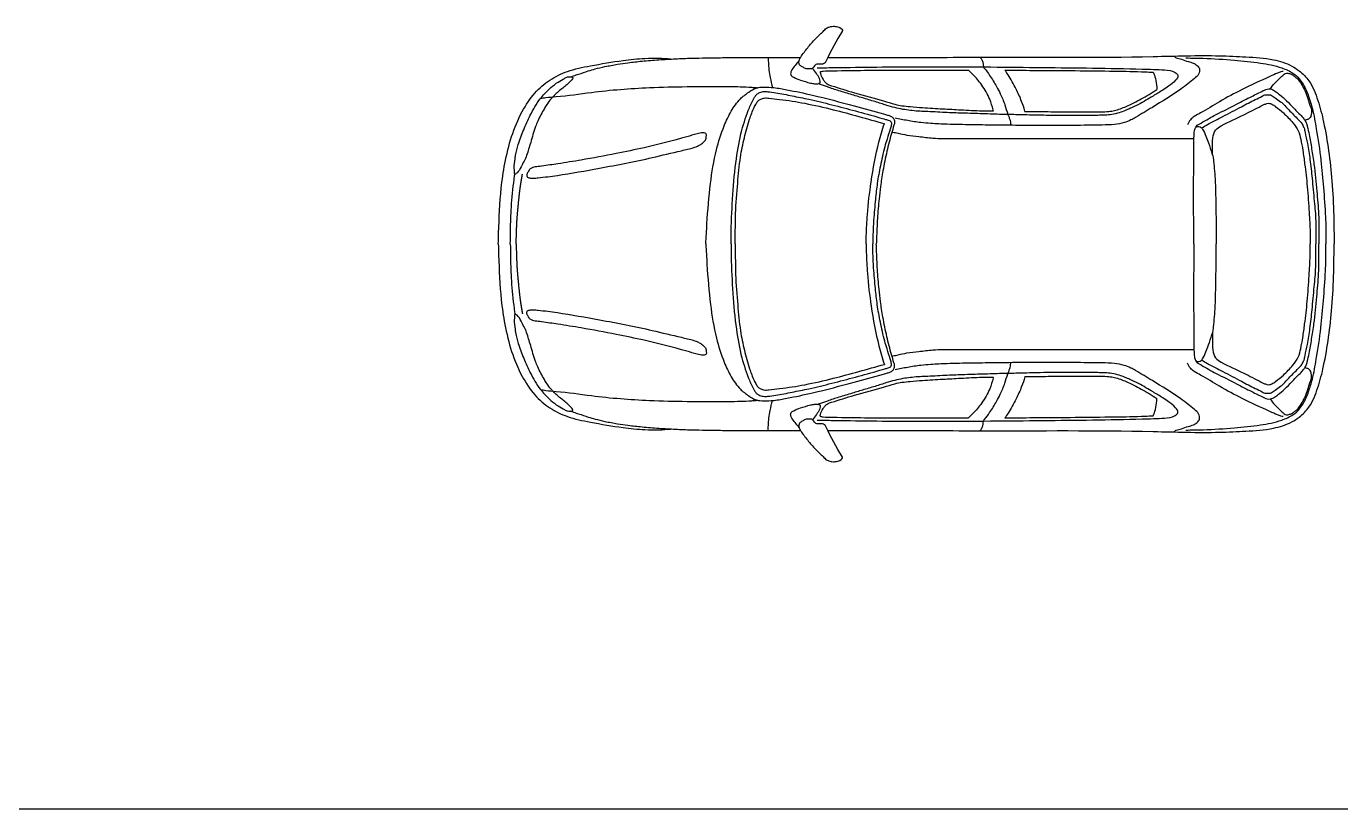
# Model space of a CAD drawing. Header units: millimetres. Extents: x 116290 to 180258, y 22146 to 121276.
# Drawn here: x 145432 to 151311, y 51699 to 55198 of the extents above; entities that cross this region are included whole.
import ezdxf

# ---------------------------------------------------------------- set-up
doc = ezdxf.new("R2010")
doc.units = ezdxf.units.MM
doc.layers.add('www.cad-blocks.net', color=7, linetype='Continuous')

# ---------------------------------------------------------------- blocks, each defined once
blk = doc.blocks.new('A$C23DD24EF')
for points in [[(1403.1, 1756.3), (1414, 1770.1), (1420.7, 1776.8), (1436.6, 1777.6), (1449.5, 1777.6), (1459.5, 1781.8), (1467.1, 1793.1), (1537.7, 1923.8), (1539, 1926.3), (1539, 1929.6), (1533.1, 1938), (1523.1, 1943.8), (1502.2, 1947.2), (1482.5, 1945.1), (1468.3, 1938.8), (1452.9, 1924.2), (1418.6, 1891.2), (1383.9, 1851.1), (1352.6, 1808.9), (1345.9, 1795.2), (1348, 1774.7), (1359.7, 1765.9), (1373.5, 1758), (1390.2, 1756.3), (1403.1, 1756.3)], [(74.3, 1284.3), (71.6, 1312.1), (75, 1354.8), (77.6, 1369.9), (89.7, 1418.1), (113.9, 1484.6), (143.2, 1549.7), (163.9, 1587.2), (188.1, 1623.3), (207.5, 1645.8), (235.6, 1672.9), (268, 1697.9), (296.9, 1714.3), (309.4, 1720.4), (321.5, 1721.7), (331.1, 1719.7), (334.2, 1717), (332.7, 1712.2), (326.7, 1705.3), (311.8, 1690), (293.2, 1674.4), (274.4, 1659.9), (259.4, 1646.2), (246.5, 1633.8), (236.5, 1623.3), (216.6, 1596.9), (206.5, 1579.6), (190.7, 1551.7), (176.5, 1522.9), (166.5, 1498.8), (145, 1428.1), (135.9, 1398.3), (126.8, 1369.8), (115.2, 1343.5), (102.5, 1318.8), (83.9, 1291.9), (74, 1284.7)], [(192.9, 1321), (164.9, 1318.2), (154.4, 1316.1), (142.5, 1309.1), (133.4, 1296.6), (127.9, 1284.7), (131.3, 1272.1), (144.6, 1268.6), (159.3, 1267.9), (178.2, 1269.3), (264.3, 1280.5), (453.2, 1312.6), (688.9, 1360.2), (819.6, 1390.9), (874.2, 1404.9), (895.7, 1413.3), (909.2, 1421), (923.1, 1433.6), (928.5, 1442), (930.1, 1451.7), (930.1, 1465), (925.9, 1469.9), (915.4, 1471.3), (902.7, 1469.7), (889.6, 1466.4), (843.4, 1453.1), (653.1, 1404.2), (527.3, 1378.3), (371.3, 1349), (266.4, 1332.2), (195.1, 1321.6)], [(74.3, 662.8), (71.6, 634.9), (75, 592.2), (77.6, 577.1), (89.7, 528.9), (113.9, 462.5), (143.2, 397.3), (163.9, 359.8), (188.1, 323.7), (207.5, 301.3), (235.6, 274.1), (268, 249.1), (296.9, 232.7), (309.4, 226.6), (321.5, 225.3), (331.1, 227.4), (334.2, 230), (332.7, 234.8), (326.7, 241.7), (311.8, 257), (293.2, 272.6), (274.4, 287.1), (259.4, 300.8), (246.5, 313.2), (236.5, 323.7), (216.6, 350.1), (206.5, 367.4), (190.7, 395.3), (176.5, 424.1), (166.5, 448.2), (145, 519), (135.9, 548.7), (126.8, 577.2), (115.2, 603.5), (102.5, 628.2), (83.9, 655.1), (74, 662.4)], [(192.9, 626), (164.9, 628.8), (154.4, 630.9), (142.5, 637.9), (133.4, 650.5), (127.9, 662.3), (131.3, 674.9), (144.6, 678.4), (159.3, 679.1), (178.2, 677.7), (264.3, 666.5), (453.2, 634.4), (688.9, 586.9), (819.6, 556.1), (874.2, 542.1), (895.7, 533.7), (909.2, 526), (923.1, 513.5), (928.5, 505), (930.1, 495.3), (930.1, 482), (925.9, 477.1), (915.4, 475.7), (902.7, 477.3), (889.6, 480.6), (843.4, 493.9), (653.1, 542.8), (527.3, 568.7), (371.3, 598), (266.4, 614.8), (195.1, 625.4)], [(1403.1, 190.7), (1414, 176.9), (1420.7, 170.2), (1436.6, 169.4), (1449.5, 169.4), (1459.5, 165.2), (1467.1, 153.9), (1537.7, 23.2), (1539, 20.7), (1539, 17.4), (1533.1, 9), (1523.1, 3.2), (1502.2, -0.1), (1482.5, 1.9), (1468.3, 8.2), (1452.9, 22.8), (1418.6, 55.8), (1383.9, 95.9), (1352.6, 138.1), (1345.9, 151.9), (1348, 172.3), (1359.7, 181.1), (1373.5, 189), (1390.2, 190.7), (1403.1, 190.7)]]:
    blk.add_spline(points, degree=3)
for points, knots in [([(0, 973.5), (0.6, 990.3), (3.3, 1073.6), (7.8, 1194), (28.7, 1337.8), (56.4, 1453.9), (100.9, 1560.9), (158, 1648.5), (228.5, 1709.4), (313.9, 1751.1), (425.8, 1773.3), (541.4, 1793.8), (644.4, 1803.8), (715.2, 1805.5), (753.2, 1802.7), (770, 1801.5)], [0.02204, 0.02204, 0.02204, 0.02204, 0.08847, 0.352239, 0.498864, 0.663494, 0.823694, 0.955883, 1.073879, 1.188235, 1.328115, 1.52388, 1.653638, 1.737566, 1.804286, 1.804286, 1.804286, 1.804286]), ([(326.4, 1721.2), (329.7, 1722.7), (340.4, 1727.5), (366.3, 1734.9), (398.1, 1747), (437.5, 1757.6), (481, 1768.3), (530, 1776.8), (585.5, 1785.4), (647, 1791.9), (718.1, 1797.7), (791.9, 1801.9), (862.4, 1804.6), (932.3, 1806.2), (1014.2, 1807.1), (1128, 1807.9), (1244.4, 1808), (1325, 1808.1), (1352, 1808)], [0.004395, 0.004395, 0.004395, 0.004395, 0.01865, 0.050779, 0.111246, 0.153254, 0.212153, 0.2886, 0.350207, 0.434654, 0.53371, 0.632638, 0.72757, 0.812946, 0.909848, 1.05186, 1.263979, 1.370999, 1.370999, 1.370999, 1.370999]), ([(1208, 1808), (1207.8, 1800.5), (1207.7, 1770.3), (1214.2, 1725.1), (1222.9, 1688.2), (1226.5, 1673.6)], [0.0519778, 0.0519778, 0.0519778, 0.0519778, 0.0814405, 0.1719525, 0.2315566, 0.2315566, 0.2315566, 0.2315566]), ([(1345.5, 1793.5), (1343.7, 1791.4), (1336.4, 1782.7), (1323.6, 1768.2), (1312.8, 1751.8), (1307.5, 1739.3), (1306.9, 1729.9), (1313.3, 1722.6), (1328.6, 1715.7), (1355.7, 1704.7), (1386.8, 1695.3), (1413.5, 1689.8), (1427, 1689.3), (1439.3, 1692.2), (1439.5, 1703.5), (1435.1, 1718), (1422.2, 1737.1), (1411.9, 1752.5), (1406.5, 1760.6)], [0.0088358, 0.0088358, 0.0088358, 0.0088358, 0.0198161, 0.053601, 0.0858035, 0.0966397, 0.1074191, 0.1209932, 0.1317796, 0.1741989, 0.2364385, 0.2609589, 0.2806319, 0.2922977, 0.3038688, 0.3189415, 0.3541848, 0.392839, 0.392839, 0.392839, 0.392839]), ([(1426.6, 1760.8), (1434.8, 1761.1), (1468.3, 1762.1), (1565, 1763.3), (1734.8, 1766.1), (1959.8, 1764.7), (2199, 1765.9), (2431.6, 1762.6), (2657.5, 1760.8), (2839.5, 1757.2), (2963.2, 1753.8), (3018.8, 1750), (3046.2, 1726.4), (3025.4, 1698.5), (3000.9, 1681.8), (2966.6, 1658), (2922, 1631), (2873.3, 1602.4), (2831.1, 1581.7), (2802.2, 1569.5), (2775.8, 1558.9), (2750.7, 1553.5), (2729.5, 1550.4), (2708.5, 1549.9), (2674.8, 1548.6), (2631.3, 1547.7), (2578.2, 1547.9), (2515.3, 1548.3), (2445.8, 1548.7), (2382.8, 1550), (2323.7, 1552), (2258, 1552.6), (2176.1, 1555.4), (2091.2, 1558.1), (2005.5, 1561.1), (1926.9, 1565.4), (1863.5, 1567.9), (1817.5, 1574.2), (1781.5, 1580.7), (1739.6, 1592.6), (1690.9, 1608.7), (1637.3, 1624.5), (1580.7, 1641.6), (1525.9, 1657.9), (1477.1, 1673.8), (1446.9, 1684.7), (1433.7, 1689.9), (1432, 1690.6)], [0.016225, 0.016225, 0.016225, 0.016225, 0.048768, 0.148649, 0.399455, 0.721452, 1.040354, 1.346887, 1.642979, 1.935367, 2.06822, 2.132517, 2.157039, 2.188869, 2.242898, 2.284108, 2.351535, 2.450516, 2.507446, 2.537575, 2.574619, 2.620009, 2.638988, 2.659259, 2.70327, 2.772409, 2.831666, 2.913827, 3.021546, 3.106984, 3.163285, 3.255932, 3.367419, 3.487813, 3.592344, 3.707224, 3.799528, 3.843668, 3.891049, 3.9443, 4.016063, 4.094106, 4.165982, 4.24991, 4.320665, 4.369477, 4.376898, 4.376898, 4.376898, 4.376898]), ([(1474.1, 1807.5), (1497.2, 1807.3), (1587.8, 1806.8), (1818.1, 1807), (2280.1, 1810.5), (2773.7, 1805.3), (3166.8, 1819.1), (3346.1, 1810.6), (3455.3, 1803.7), (3536.2, 1779.1), (3589.2, 1744.8), (3636.5, 1697.1), (3667.9, 1614.7), (3695.1, 1509.5), (3715, 1388.4), (3730.6, 1248.3), (3737.2, 1109.2), (3738.1, 1015.3), (3738.4, 973.5)], [1.532241, 1.532241, 1.532241, 1.532241, 1.623906, 1.890997, 2.444728, 3.45404, 3.847101, 4.001413, 4.165196, 4.279864, 4.33083, 4.414174, 4.540788, 4.673279, 4.846267, 5.025482, 5.231917, 5.397513, 5.397513, 5.397513, 5.397513]), ([(3021.6, 1814.3), (3024.8, 1811.3), (3034.7, 1803.4), (3059.1, 1801), (3083.2, 1788.9), (3108.3, 1784.2), (3125.4, 1772.9), (3139.9, 1756.1), (3133.8, 1730.1), (3101.1, 1702.3), (3034.1, 1650.4), (2943.8, 1595.8), (2868.8, 1550.3), (2827.1, 1526.6), (2796, 1514.2), (2752.5, 1505.8), (2697.9, 1505.8), (2613.9, 1504.4), (2489.9, 1502.1), (2348.7, 1503.7), (2219.9, 1505.1), (2112.9, 1506.4), (2019.9, 1508.4), (1944.1, 1511.6), (1885.2, 1516.6), (1831.8, 1524.5), (1793.4, 1532.9), (1774.6, 1537)], [0.007913, 0.007913, 0.007913, 0.007913, 0.024718, 0.058133, 0.100469, 0.131412, 0.157469, 0.181283, 0.213824, 0.249153, 0.350071, 0.55033, 0.665756, 0.698043, 0.740049, 0.798041, 0.872168, 0.956009, 1.130827, 1.363551, 1.515194, 1.641414, 1.787301, 1.883745, 1.941896, 2.021262, 2.097496, 2.097496, 2.097496, 2.097496]), ([(2154.4, 1808.7), (2155.5, 1807.8), (2159.9, 1803.7), (2164.8, 1793.8), (2169.6, 1780.6), (2169, 1770.3), (2171, 1763.2), (2181.2, 1750.6), (2201.9, 1722.9), (2225.3, 1684.1), (2248.5, 1640.4), (2266, 1599.3), (2274.6, 1566.6), (2280.3, 1548.8), (2284.3, 1541.5), (2287.9, 1531.4), (2290.8, 1518.3), (2291.8, 1509.4), (2292.3, 1504.3)], [0.0021036, 0.0021036, 0.0021036, 0.0021036, 0.007665, 0.0260741, 0.0448003, 0.0627729, 0.0661996, 0.0734677, 0.1262344, 0.2042371, 0.2519766, 0.3223465, 0.3805256, 0.3859817, 0.3960124, 0.413469, 0.4284431, 0.4488804, 0.4488804, 0.4488804, 0.4488804]), ([(3075.8, 1805.5), (3101.7, 1805.3), (3173.9, 1804.7), (3285.2, 1796.4), (3402.8, 1785.2), (3492.2, 1768.4), (3550.6, 1742), (3582.3, 1715.2), (3605.5, 1679.8), (3625.3, 1634.8), (3645.1, 1568), (3661.9, 1472.2), (3679.8, 1354.6), (3690.8, 1222.7), (3700.6, 1106.3), (3702, 1022), (3702, 981.8), (3702, 973.5)], [0, 0, 0, 0, 0.102532, 0.286098, 0.441625, 0.570864, 0.644395, 0.692786, 0.732841, 0.811001, 0.886994, 1.007968, 1.196291, 1.357867, 1.532197, 1.658916, 1.691669, 1.691669, 1.691669, 1.691669]), ([(1439.4, 1744.1), (1444, 1745.1), (1461.6, 1748.6), (1538.1, 1748.4), (1658.4, 1751.2), (1861.6, 1751.8), (2017.5, 1751.1), (2102.6, 1750.9)], [0.0107846, 0.0107846, 0.0107846, 0.0107846, 0.0291315, 0.0805713, 0.2677321, 0.5534025, 0.8851576, 0.8851576, 0.8851576, 0.8851576]), ([(1439.4, 1744.1), (1439.8, 1741.3), (1442.2, 1729.2), (1450.2, 1713.5), (1460.9, 1698.1), (1473.2, 1686.5), (1517.2, 1673.3), (1601.7, 1645.7), (1697.7, 1622.7), (1767.2, 1599.5), (1807.2, 1591.2), (1848.5, 1587), (1909.4, 1582.4), (1984.8, 1578.2), (2073.8, 1573.4), (2149.1, 1569.4), (2197.8, 1568.7), (2214.4, 1568.5)], [0.01621, 0.01621, 0.01621, 0.01621, 0.027452, 0.065135, 0.084552, 0.101745, 0.130663, 0.271161, 0.449297, 0.519339, 0.561636, 0.610534, 0.683602, 0.803795, 0.909645, 1.036895, 1.102484, 1.102484, 1.102484, 1.102484]), ([(2214.4, 1568.5), (2214, 1570), (2209.6, 1587.7), (2198.1, 1629.1), (2165.6, 1682.3), (2131.4, 1724.5), (2109.5, 1744.7), (2102.6, 1750.9)], [0.0184808, 0.0184808, 0.0184808, 0.0184808, 0.0244045, 0.0908109, 0.1874496, 0.2688497, 0.3054254, 0.3054254, 0.3054254, 0.3054254]), ([(2265.6, 1751), (2271.6, 1751), (2319.3, 1750.8), (2424.4, 1749.4), (2582, 1749.2), (2743.5, 1746.7), (2859.8, 1745.4), (2917.5, 1742.1), (2929.6, 1741.4)], [1.1023462, 1.1023462, 1.1023462, 1.1023462, 1.1258812, 1.2915742, 1.5186838, 1.7500916, 1.9315406, 1.9792618, 1.9792618, 1.9792618, 1.9792618]), ([(2355.2, 1566.8), (2355.1, 1567.3), (2351.5, 1582.5), (2339.8, 1616.6), (2314.6, 1670.6), (2289.8, 1717.6), (2270.7, 1744.2), (2265.7, 1751)], [0.0357744, 0.0357744, 0.0357744, 0.0357744, 0.0377865, 0.0978159, 0.1776703, 0.2741665, 0.3074011, 0.3074011, 0.3074011, 0.3074011]), ([(2929.6, 1741.4), (2933.2, 1732.5), (2940.9, 1711.1), (2944.8, 1684.7), (2945.6, 1668), (2945.8, 1664.4)], [0.0400744, 0.0400744, 0.0400744, 0.0400744, 0.0781892, 0.1303816, 0.1446803, 0.1446803, 0.1446803, 0.1446803]), ([(3511.1, 1745.7), (3507.6, 1745.3), (3498.9, 1742.8), (3478.7, 1735.6), (3420.7, 1708.9), (3333.4, 1668.1), (3229.7, 1614.2), (3161.1, 1569.3), (3115.3, 1546.3), (3096.9, 1532.2), (3088.2, 1518.3), (3084.2, 1510.7), (3082.2, 1506.8)], [0.0070119, 0.0070119, 0.0070119, 0.0070119, 0.0213502, 0.042361, 0.0919427, 0.2738715, 0.4245457, 0.5546501, 0.5974358, 0.62802, 0.6448204, 0.6620187, 0.6620187, 0.6620187, 0.6620187]), ([(3452.5, 1666.8), (3453.7, 1668.8), (3461.5, 1680.3), (3477.4, 1699.2), (3499.2, 1717.1), (3512.5, 1732.5), (3526, 1739), (3539.4, 1735.7), (3552.3, 1730.3), (3565.8, 1719.6), (3579, 1708.5), (3592.9, 1686.4), (3608.9, 1658.8), (3621.2, 1624.1), (3629.5, 1593.9), (3639.7, 1571.4), (3635.8, 1556), (3635.8, 1544.7), (3629, 1537.1), (3624, 1531.7), (3616.5, 1529.6), (3611.1, 1528), (3607.8, 1527)], [0.005921, 0.005921, 0.005921, 0.005921, 0.0151929, 0.0609028, 0.1030698, 0.1269262, 0.1406856, 0.1601095, 0.178789, 0.1964987, 0.2212059, 0.2524271, 0.3017151, 0.3479967, 0.3967211, 0.4283964, 0.4399727, 0.4589756, 0.4710154, 0.4791157, 0.4875041, 0.501377, 0.501377, 0.501377, 0.501377]), ([(188.7, 1624.1), (196.6, 1625.8), (219.9, 1630.2), (296.6, 1634.2), (450, 1658.8), (645.4, 1673.4), (846.4, 1678.3), (994.5, 1676.9), (1091.2, 1677.7), (1132.7, 1674.2), (1146.5, 1673.7), (1155.9, 1672.8), (1161.9, 1672.3)], [0.025298, 0.025298, 0.025298, 0.025298, 0.05729, 0.119342, 0.328736, 0.672579, 0.894559, 1.124896, 1.259756, 1.276855, 1.290078, 1.31425, 1.31425, 1.31425, 1.31425]), ([(928.5, 973.5), (930.1, 1003.8), (934.9, 1094), (945.9, 1234.9), (969.5, 1382.2), (1003.5, 1490.3), (1039.7, 1567), (1075.9, 1619.7), (1117, 1651.2), (1151.7, 1672.8), (1191.3, 1676.6), (1237.3, 1673.3), (1310, 1660.1), (1430.5, 1635), (1574, 1596.1), (1685.7, 1565.9), (1739.8, 1550.4), (1753.8, 1546.8), (1764.9, 1540.1), (1770.7, 1530.4), (1773, 1520.2), (1772.4, 1511.6), (1766.5, 1494.6), (1754.9, 1453.8), (1736.9, 1386.2), (1721.1, 1306.7), (1709.7, 1235.7), (1701.5, 1164.6), (1695.3, 1087), (1692.4, 1019.5), (1691.1, 981.5), (1690.8, 973.5)], [0.022944, 0.022944, 0.022944, 0.022944, 0.143218, 0.380859, 0.582525, 0.732774, 0.827726, 0.918638, 0.981946, 1.032449, 1.077426, 1.136349, 1.215298, 1.369673, 1.624215, 1.803981, 1.828006, 1.847133, 1.861137, 1.878152, 1.890467, 1.902235, 1.911424, 1.961643, 2.070388, 2.188282, 2.282664, 2.355334, 2.47183, 2.591011, 2.622656, 2.622656, 2.622656, 2.622656]), ([(1041.2, 973.5), (1041.4, 992.1), (1042.3, 1066), (1047.6, 1193.4), (1061.9, 1344.8), (1084.7, 1475.1), (1115.6, 1566.6), (1138.9, 1619.2), (1153.9, 1641.7), (1167.2, 1650.6), (1185.1, 1656.1), (1211.1, 1654.4), (1254.1, 1648.3), (1315.2, 1635.7), (1399.1, 1619.8), (1493.5, 1596.2), (1598.9, 1568.1), (1678.7, 1547), (1728.9, 1531.5), (1745.4, 1527.5), (1757, 1522.7), (1759, 1513.3), (1757.8, 1501.5), (1750.1, 1478), (1739.8, 1446.1), (1723.7, 1391.4), (1708.9, 1325.5), (1694.6, 1247.2), (1686, 1166.3), (1679.9, 1099.6), (1675.9, 1033), (1675.4, 997.2), (1675.1, 973.5)], [0.037234, 0.037234, 0.037234, 0.037234, 0.110981, 0.329974, 0.542177, 0.713036, 0.852921, 0.92347, 0.940577, 0.958871, 0.985943, 1.013033, 1.060946, 1.158417, 1.260048, 1.39895, 1.543866, 1.692054, 1.726833, 1.750558, 1.760928, 1.773332, 1.784734, 1.808335, 1.870489, 1.918206, 2.033811, 2.138074, 2.23324, 2.355998, 2.403538, 2.49755, 2.49755, 2.49755, 2.49755]), ([(2355.2, 1566.8), (2370.2, 1566.6), (2417, 1565.9), (2520.7, 1564.5), (2619.1, 1565), (2697.7, 1565.1), (2727.8, 1564.9), (2766.1, 1571.7), (2814.8, 1590.8), (2878.4, 1622), (2922.8, 1649.9), (2945.8, 1664.4)], [1.2884743, 1.2884743, 1.2884743, 1.2884743, 1.3480159, 1.4737175, 1.6993943, 1.7379593, 1.785116, 1.8184599, 1.8911861, 1.9914587, 2.0988194, 2.0988194, 2.0988194, 2.0988194]), ([(3119.3, 1493.8), (3119.6, 1495.1), (3120.6, 1499), (3124.5, 1504.7), (3133.9, 1508), (3161.3, 1526), (3218.5, 1556.2), (3294.4, 1594.8), (3364.4, 1631.2), (3408.1, 1652.7), (3433.2, 1664.8), (3446, 1667.9), (3461.6, 1665.8), (3477.2, 1654.9), (3500, 1638.6), (3527.9, 1613.6), (3559.4, 1578.8), (3586.9, 1552.2), (3603.6, 1533.1), (3610, 1523.9), (3614.8, 1513.6), (3620.2, 1492.8), (3629.3, 1454.2), (3638.1, 1397.3), (3651.8, 1313.4), (3660.1, 1215.2), (3670.5, 1105.9), (3670.8, 1026.8), (3670.8, 982.8), (3670.8, 973.5)], [0.008577, 0.008577, 0.008577, 0.008577, 0.013457, 0.024655, 0.034081, 0.052157, 0.15434, 0.289816, 0.390007, 0.466575, 0.483023, 0.50027, 0.517903, 0.543522, 0.574113, 0.629474, 0.691216, 0.759984, 0.781129, 0.791731, 0.803981, 0.825963, 0.876503, 0.961394, 1.053912, 1.212901, 1.351741, 1.488853, 1.525863, 1.525863, 1.525863, 1.525863]), ([(1059, 973.5), (1059.4, 986.1), (1060.6, 1031.5), (1060.2, 1122.6), (1070.4, 1239.5), (1080.1, 1352.8), (1099.5, 1448), (1120.6, 1521.9), (1138.4, 1573.8), (1153.1, 1600.7), (1161.7, 1615.2), (1175.1, 1622.7), (1191.5, 1627.5), (1219.9, 1625.2), (1280.1, 1618.1), (1376.7, 1603.2), (1533, 1566.8), (1650.9, 1533.5), (1726.9, 1511.9)], [0.028825, 0.028825, 0.028825, 0.028825, 0.078622, 0.208939, 0.389307, 0.543252, 0.659264, 0.773195, 0.848489, 0.875036, 0.894973, 0.913705, 0.934328, 0.961739, 1.025298, 1.17569, 1.347812, 1.660934, 1.660934, 1.660934, 1.660934]), ([(3146.1, 1492.4), (3154.5, 1497.5), (3185.4, 1515.9), (3246, 1545.6), (3316.9, 1583.7), (3375.3, 1615), (3409.6, 1629.8), (3426.6, 1640.8), (3440.9, 1641.5), (3459.5, 1640.3), (3476.7, 1624.3), (3506, 1607.2), (3530.2, 1577.7), (3557.5, 1551.6), (3575.8, 1532.5), (3590.2, 1519.5), (3597.4, 1506.3), (3605, 1492.2), (3610.2, 1462.4), (3622, 1416.2), (3631.4, 1347.4), (3641.1, 1261.5), (3648.5, 1169.8), (3657.3, 1088.4), (3656.5, 1024.5), (3656.2, 990), (3656.1, 973.5)], [0.007939, 0.007939, 0.007939, 0.007939, 0.047059, 0.150268, 0.274873, 0.365985, 0.412468, 0.423169, 0.445222, 0.467274, 0.494948, 0.534454, 0.602055, 0.643203, 0.68435, 0.70714, 0.719256, 0.743419, 0.770126, 0.838177, 0.932787, 1.044418, 1.18106, 1.297285, 1.368386, 1.43384, 1.43384, 1.43384, 1.43384]), ([(3194.3, 1371.1), (3194.2, 1379.8), (3194.1, 1405.6), (3193.3, 1442.9), (3203.7, 1484.1), (3257.3, 1516.7), (3327.3, 1546), (3390.3, 1579.9), (3424.5, 1597), (3436.4, 1602.2), (3449, 1603.5), (3462.6, 1598.1), (3483.7, 1583.9), (3516.3, 1556.9), (3550.7, 1520.6), (3580.3, 1481.8), (3590.1, 1437.8), (3599.5, 1389), (3608.5, 1317.9), (3619.8, 1225.5), (3626.4, 1123.4), (3631.1, 1038), (3631.5, 991.1), (3631.6, 973.5)], [0.093163, 0.093163, 0.093163, 0.093163, 0.127764, 0.195608, 0.242619, 0.285406, 0.433604, 0.549107, 0.566922, 0.585192, 0.600409, 0.615578, 0.641744, 0.70124, 0.782642, 0.840384, 0.891073, 0.958581, 1.03834, 1.174297, 1.327378, 1.443624, 1.513198, 1.513198, 1.513198, 1.513198]), ([(1645, 973.5), (1645.4, 985.6), (1646.8, 1029.5), (1650.4, 1122.3), (1668.8, 1262.5), (1692.2, 1399.1), (1718.2, 1484.6), (1726.9, 1511.9)], [0.0184805, 0.0184805, 0.0184805, 0.0184805, 0.0662171, 0.1925344, 0.3862268, 0.6263675, 0.7400159, 0.7400159, 0.7400159, 0.7400159]), ([(1765, 1474), (1773.1, 1472.3), (1794, 1468.2), (1832.1, 1458.6), (1884.3, 1454.1), (1954.5, 1444.7), (2068.9, 1446.3), (2261, 1445.3), (2522.9, 1445.8), (2819.3, 1445.6), (3016.2, 1445.6), (3111.9, 1445.6)], [0, 0, 0, 0, 0.032565, 0.084391, 0.155401, 0.239537, 0.365069, 0.607284, 1.001435, 1.402192, 1.781494, 1.781494, 1.781494, 1.781494]), ([(3110.3, 973.5), (3110.4, 1000.7), (3110.4, 1107.3), (3109.3, 1254.2), (3111.7, 1388), (3111.2, 1449.8), (3112.7, 1476.4), (3116.2, 1493), (3128, 1500.4), (3139.1, 1499), (3145.9, 1493.1), (3155.6, 1479.3), (3164.6, 1456.4), (3179, 1420.1), (3189.1, 1386.9), (3197.9, 1360.2), (3202, 1318.6), (3206.9, 1260.2), (3209.4, 1157.9), (3210.9, 1064.4), (3210.7, 995.1), (3210.5, 973.5)], [0.02364, 0.02364, 0.02364, 0.02364, 0.131244, 0.44623, 0.604701, 0.663055, 0.68924, 0.711973, 0.725764, 0.74019, 0.753307, 0.760271, 0.806756, 0.849773, 0.915496, 0.944185, 0.960692, 1.080719, 1.176486, 1.365788, 1.451218, 1.451218, 1.451218, 1.451218]), ([(53.9, 973.5), (54.1, 994.2), (54.8, 1049.3), (58.1, 1145.8), (66.3, 1228.8), (73, 1277.3), (74, 1284.7)], [0.0070111, 0.0070111, 0.0070111, 0.0070111, 0.0891796, 0.2250349, 0.389513, 0.419064, 0.419064, 0.419064, 0.419064]), ([(0, 973.5), (0.6, 956.8), (3.3, 873.5), (7.8, 753), (28.7, 609.2), (56.4, 493.1), (100.9, 386.1), (158, 298.5), (228.5, 237.6), (313.9, 195.9), (425.8, 173.8), (541.4, 153.2), (644.4, 143.2), (715.2, 141.5), (753.2, 144.3), (770, 145.6)], [0.02204, 0.02204, 0.02204, 0.02204, 0.08847, 0.352239, 0.498864, 0.663494, 0.823694, 0.955883, 1.073879, 1.188235, 1.328115, 1.52388, 1.653638, 1.737566, 1.804286, 1.804286, 1.804286, 1.804286]), ([(53.9, 973.5), (54.1, 952.8), (54.8, 897.7), (58.1, 801.2), (66.3, 718.3), (73, 669.8), (74, 662.4)], [0.0070111, 0.0070111, 0.0070111, 0.0070111, 0.0891796, 0.2250349, 0.389513, 0.419064, 0.419064, 0.419064, 0.419064]), ([(928.5, 973.5), (930.1, 943.2), (934.9, 853), (945.9, 712.1), (969.5, 564.8), (1003.5, 456.8), (1039.7, 380), (1075.9, 327.3), (1117, 295.8), (1151.7, 274.2), (1191.3, 270.5), (1237.3, 273.7), (1310, 286.9), (1430.5, 312), (1574, 350.9), (1685.7, 381.1), (1739.8, 396.6), (1753.8, 400.2), (1764.9, 406.9), (1770.7, 416.7), (1773, 426.9), (1772.4, 435.4), (1766.5, 452.4), (1754.9, 493.2), (1736.9, 560.8), (1721.1, 640.3), (1709.7, 711.3), (1701.5, 782.4), (1695.3, 860.1), (1692.4, 927.5), (1691.1, 965.5), (1690.8, 973.5)], [0.022944, 0.022944, 0.022944, 0.022944, 0.143218, 0.380859, 0.582525, 0.732774, 0.827726, 0.918638, 0.981946, 1.032449, 1.077426, 1.136349, 1.215298, 1.369673, 1.624215, 1.803981, 1.828006, 1.847133, 1.861137, 1.878152, 1.890467, 1.902235, 1.911424, 1.961643, 2.070388, 2.188282, 2.282664, 2.355334, 2.47183, 2.591011, 2.622656, 2.622656, 2.622656, 2.622656]), ([(1041.2, 973.5), (1041.4, 954.9), (1042.3, 881), (1047.6, 753.6), (1061.9, 602.3), (1084.7, 471.9), (1115.6, 380.4), (1138.9, 327.8), (1153.9, 305.3), (1167.2, 296.4), (1185.1, 291), (1211.1, 292.7), (1254.1, 298.8), (1315.2, 311.3), (1399.1, 327.3), (1493.5, 350.8), (1598.9, 378.9), (1678.7, 400), (1728.9, 415.5), (1745.4, 419.5), (1757, 424.3), (1759, 433.7), (1757.8, 445.5), (1750.1, 469), (1739.8, 500.9), (1723.7, 555.6), (1708.9, 621.5), (1694.6, 699.8), (1686, 780.7), (1679.9, 847.4), (1675.9, 914), (1675.4, 949.8), (1675.1, 973.5)], [0.037234, 0.037234, 0.037234, 0.037234, 0.110981, 0.329974, 0.542177, 0.713036, 0.852921, 0.92347, 0.940577, 0.958871, 0.985943, 1.013033, 1.060946, 1.158417, 1.260048, 1.39895, 1.543866, 1.692054, 1.726833, 1.750558, 1.760928, 1.773332, 1.784734, 1.808335, 1.870489, 1.918206, 2.033811, 2.138074, 2.23324, 2.355998, 2.403538, 2.49755, 2.49755, 2.49755, 2.49755]), ([(1059, 973.5), (1059.4, 960.9), (1060.6, 915.5), (1060.2, 824.4), (1070.4, 707.5), (1080.1, 594.2), (1099.5, 499), (1120.6, 425.1), (1138.4, 373.2), (1153.1, 346.4), (1161.7, 331.8), (1175.1, 324.3), (1191.5, 319.5), (1219.9, 321.8), (1280.1, 329), (1376.7, 343.8), (1533, 380.2), (1650.9, 413.5), (1726.9, 435.1)], [0.028825, 0.028825, 0.028825, 0.028825, 0.078622, 0.208939, 0.389307, 0.543252, 0.659264, 0.773195, 0.848489, 0.875036, 0.894973, 0.913705, 0.934328, 0.961739, 1.025298, 1.17569, 1.347812, 1.660934, 1.660934, 1.660934, 1.660934]), ([(1474.1, 139.5), (1497.2, 139.7), (1587.8, 140.2), (1818.1, 140), (2280.1, 136.5), (2773.7, 141.7), (3166.8, 127.9), (3346.1, 136.4), (3455.3, 143.3), (3536.2, 168), (3589.2, 202.2), (3636.5, 249.9), (3667.9, 332.3), (3695.1, 437.6), (3715, 558.6), (3730.6, 698.7), (3737.2, 837.8), (3738.1, 931.7), (3738.4, 973.5)], [1.532241, 1.532241, 1.532241, 1.532241, 1.623906, 1.890997, 2.444728, 3.45404, 3.847101, 4.001413, 4.165196, 4.279864, 4.33083, 4.414174, 4.540788, 4.673279, 4.846267, 5.025482, 5.231917, 5.397513, 5.397513, 5.397513, 5.397513]), ([(1474.1, 139.5), (1497.2, 139.7), (1587.8, 140.2), (1818.1, 140), (2280.1, 136.5), (2773.7, 141.7), (3166.8, 127.9), (3346.1, 136.4), (3455.3, 143.3), (3536.2, 168), (3589.2, 202.2), (3636.5, 249.9), (3667.9, 332.3), (3695.1, 437.6), (3715, 558.6), (3730.6, 698.7), (3737.2, 837.8), (3738.1, 931.7), (3738.4, 973.5)], [1.532241, 1.532241, 1.532241, 1.532241, 1.623906, 1.890997, 2.444728, 3.45404, 3.847101, 4.001413, 4.165196, 4.279864, 4.33083, 4.414174, 4.540788, 4.673279, 4.846267, 5.025482, 5.231917, 5.397513, 5.397513, 5.397513, 5.397513]), ([(1645, 973.5), (1645.4, 961.5), (1646.8, 917.6), (1650.4, 824.7), (1668.8, 684.5), (1692.2, 547.9), (1718.2, 462.5), (1726.9, 435.1)], [0.0184805, 0.0184805, 0.0184805, 0.0184805, 0.0662171, 0.1925344, 0.3862268, 0.6263675, 0.7400159, 0.7400159, 0.7400159, 0.7400159]), ([(3075.8, 141.5), (3101.7, 141.7), (3173.9, 142.3), (3285.2, 150.6), (3402.8, 161.8), (3492.2, 178.6), (3550.6, 205.1), (3582.3, 231.8), (3605.5, 267.2), (3625.3, 312.2), (3645.1, 379), (3661.9, 474.9), (3679.8, 592.4), (3690.8, 724.3), (3700.6, 840.7), (3702, 925), (3702, 965.2), (3702, 973.5)], [0, 0, 0, 0, 0.102532, 0.286098, 0.441625, 0.570864, 0.644395, 0.692786, 0.732841, 0.811001, 0.886994, 1.007968, 1.196291, 1.357867, 1.532197, 1.658916, 1.691669, 1.691669, 1.691669, 1.691669]), ([(3110.3, 973.5), (3110.4, 946.4), (3110.4, 839.7), (3109.3, 692.9), (3111.7, 559), (3111.2, 497.2), (3112.7, 470.6), (3116.2, 454), (3128, 446.6), (3139.1, 448), (3145.9, 453.9), (3155.6, 467.7), (3164.6, 490.6), (3179, 527), (3189.1, 560.1), (3197.9, 586.8), (3202, 628.4), (3206.9, 686.8), (3209.4, 789.1), (3210.9, 882.6), (3210.7, 951.9), (3210.5, 973.5)], [0.02364, 0.02364, 0.02364, 0.02364, 0.131244, 0.44623, 0.604701, 0.663055, 0.68924, 0.711973, 0.725764, 0.74019, 0.753307, 0.760271, 0.806756, 0.849773, 0.915496, 0.944185, 0.960692, 1.080719, 1.176486, 1.365788, 1.451218, 1.451218, 1.451218, 1.451218]), ([(3119.3, 453.2), (3119.6, 452), (3120.6, 448), (3124.5, 442.3), (3133.9, 439), (3161.3, 421), (3218.5, 390.8), (3294.4, 352.2), (3364.4, 315.8), (3408.1, 294.3), (3433.2, 282.2), (3446, 279.1), (3461.6, 281.3), (3477.2, 292.1), (3500, 308.4), (3527.9, 333.5), (3559.4, 368.2), (3586.9, 394.8), (3603.6, 414), (3610, 423.1), (3614.8, 433.4), (3620.2, 454.2), (3629.3, 492.8), (3638.1, 549.7), (3651.8, 633.6), (3660.1, 731.8), (3670.5, 841.1), (3670.8, 920.2), (3670.8, 964.2), (3670.8, 973.5)], [0.008577, 0.008577, 0.008577, 0.008577, 0.013457, 0.024655, 0.034081, 0.052157, 0.15434, 0.289816, 0.390007, 0.466575, 0.483023, 0.50027, 0.517903, 0.543522, 0.574113, 0.629474, 0.691216, 0.759984, 0.781129, 0.791731, 0.803981, 0.825963, 0.876503, 0.961394, 1.053912, 1.212901, 1.351741, 1.488853, 1.525863, 1.525863, 1.525863, 1.525863]), ([(3146.1, 454.6), (3154.5, 449.5), (3185.4, 431.1), (3246, 401.4), (3316.9, 363.3), (3375.3, 332.1), (3409.6, 317.2), (3426.6, 306.2), (3440.9, 305.6), (3459.5, 306.7), (3476.7, 322.7), (3506, 339.8), (3530.2, 369.3), (3557.5, 395.4), (3575.8, 414.5), (3590.2, 427.6), (3597.4, 440.7), (3605, 454.8), (3610.2, 484.6), (3622, 530.8), (3631.4, 599.6), (3641.1, 685.5), (3648.5, 777.2), (3657.3, 858.7), (3656.5, 922.5), (3656.2, 957), (3656.1, 973.5)], [0.007939, 0.007939, 0.007939, 0.007939, 0.047059, 0.150268, 0.274873, 0.365985, 0.412468, 0.423169, 0.445222, 0.467274, 0.494948, 0.534454, 0.602055, 0.643203, 0.68435, 0.70714, 0.719256, 0.743419, 0.770126, 0.838177, 0.932787, 1.044418, 1.18106, 1.297285, 1.368386, 1.43384, 1.43384, 1.43384, 1.43384]), ([(3194.3, 575.9), (3194.2, 567.2), (3194.1, 541.4), (3193.3, 504.1), (3203.7, 463), (3257.3, 430.3), (3327.3, 401), (3390.3, 367.1), (3424.5, 350), (3436.4, 344.8), (3449, 343.5), (3462.6, 348.9), (3483.7, 363.1), (3516.3, 390.1), (3550.7, 426.4), (3580.3, 465.2), (3590.1, 509.2), (3599.5, 558.1), (3608.5, 629.1), (3619.8, 721.5), (3626.4, 823.6), (3631.1, 909), (3631.5, 955.9), (3631.6, 973.5)], [0.093163, 0.093163, 0.093163, 0.093163, 0.127764, 0.195608, 0.242619, 0.285406, 0.433604, 0.549107, 0.566922, 0.585192, 0.600409, 0.615578, 0.641744, 0.70124, 0.782642, 0.840384, 0.891073, 0.958581, 1.03834, 1.174297, 1.327378, 1.443624, 1.513198, 1.513198, 1.513198, 1.513198]), ([(1765, 473.1), (1773.1, 474.7), (1794, 478.8), (1832.1, 488.4), (1884.3, 492.9), (1954.5, 502.3), (2068.9, 500.8), (2261, 501.7), (2522.9, 501.3), (2819.3, 501.4), (3016.2, 501.4), (3111.9, 501.4)], [0, 0, 0, 0, 0.032565, 0.084391, 0.155401, 0.239537, 0.365069, 0.607284, 1.001435, 1.402192, 1.781494, 1.781494, 1.781494, 1.781494]), ([(3021.6, 132.8), (3024.8, 135.7), (3034.7, 143.6), (3059.1, 146), (3083.2, 158.1), (3108.3, 162.8), (3125.4, 174.1), (3139.9, 190.9), (3133.8, 216.9), (3101.1, 244.7), (3034.1, 296.6), (2943.8, 351.2), (2868.8, 396.7), (2827.1, 420.4), (2796, 432.8), (2752.5, 441.2), (2697.9, 441.3), (2613.9, 442.6), (2489.9, 444.9), (2348.7, 443.3), (2219.9, 441.9), (2112.9, 440.6), (2019.9, 438.7), (1944.1, 435.4), (1885.2, 430.4), (1831.8, 422.5), (1793.4, 414.1), (1774.6, 410)], [0.007913, 0.007913, 0.007913, 0.007913, 0.024718, 0.058133, 0.100469, 0.131412, 0.157469, 0.181283, 0.213824, 0.249153, 0.350071, 0.55033, 0.665756, 0.698043, 0.740049, 0.798041, 0.872168, 0.956009, 1.130827, 1.363551, 1.515194, 1.641414, 1.787301, 1.883745, 1.941896, 2.021262, 2.097496, 2.097496, 2.097496, 2.097496]), ([(2154.4, 138.3), (2155.5, 139.2), (2159.9, 143.4), (2164.8, 153.2), (2169.6, 166.4), (2169, 176.8), (2171, 183.8), (2181.2, 196.5), (2201.9, 224.1), (2225.3, 262.9), (2248.5, 306.6), (2266, 347.7), (2274.6, 380.4), (2280.3, 398.2), (2284.3, 405.5), (2287.9, 415.6), (2290.8, 428.7), (2291.8, 437.6), (2292.3, 442.7)], [0.0021036, 0.0021036, 0.0021036, 0.0021036, 0.007665, 0.0260741, 0.0448003, 0.0627729, 0.0661996, 0.0734677, 0.1262344, 0.2042371, 0.2519766, 0.3223465, 0.3805256, 0.3859817, 0.3960124, 0.413469, 0.4284431, 0.4488804, 0.4488804, 0.4488804, 0.4488804]), ([(3511.1, 201.3), (3507.6, 201.7), (3498.9, 204.3), (3478.7, 211.4), (3420.7, 238.1), (3333.4, 278.9), (3229.7, 332.8), (3161.1, 377.7), (3115.3, 400.7), (3096.9, 414.8), (3088.2, 428.8), (3084.2, 436.4), (3082.2, 440.2)], [0.0070119, 0.0070119, 0.0070119, 0.0070119, 0.0213502, 0.042361, 0.0919427, 0.2738715, 0.4245457, 0.5546501, 0.5974358, 0.62802, 0.6448204, 0.6620187, 0.6620187, 0.6620187, 0.6620187]), ([(3452.5, 280.2), (3453.7, 278.3), (3461.5, 266.7), (3477.4, 247.9), (3499.2, 229.9), (3512.5, 214.5), (3526, 208), (3539.4, 211.3), (3552.3, 216.7), (3565.8, 227.4), (3579, 238.6), (3592.9, 260.6), (3608.9, 288.2), (3621.2, 322.9), (3629.5, 353.1), (3639.7, 375.6), (3635.8, 391), (3635.8, 402.4), (3629, 409.9), (3624, 415.3), (3616.5, 417.4), (3611.1, 419), (3607.8, 420)], [0.005921, 0.005921, 0.005921, 0.005921, 0.0151929, 0.0609028, 0.1030698, 0.1269262, 0.1406856, 0.1601095, 0.178789, 0.1964987, 0.2212059, 0.2524271, 0.3017151, 0.3479967, 0.3967211, 0.4283964, 0.4399727, 0.4589756, 0.4710154, 0.4791157, 0.4875041, 0.501377, 0.501377, 0.501377, 0.501377]), ([(1426.6, 186.2), (1434.8, 185.9), (1468.3, 185), (1565, 183.8), (1734.8, 180.9), (1959.8, 182.3), (2199, 181.1), (2431.6, 184.4), (2657.5, 186.2), (2839.5, 189.9), (2963.2, 193.2), (3018.8, 197), (3046.2, 220.6), (3025.4, 248.5), (3000.9, 265.2), (2966.6, 289), (2922, 316), (2873.3, 344.6), (2831.1, 365.3), (2802.2, 377.5), (2775.8, 388.1), (2750.7, 393.5), (2729.5, 396.7), (2708.5, 397.1), (2674.8, 398.4), (2631.3, 399.3), (2578.2, 399.1), (2515.3, 398.7), (2445.8, 398.4), (2382.8, 397), (2323.7, 395), (2258, 394.4), (2176.1, 391.6), (2091.2, 388.9), (2005.5, 385.9), (1926.9, 381.6), (1863.5, 379.1), (1817.5, 372.8), (1781.5, 366.3), (1739.6, 354.4), (1690.9, 338.3), (1637.3, 322.5), (1580.7, 305.5), (1525.9, 289.1), (1477.1, 273.2), (1445.7, 261.8), (1431.2, 256.1), (1428.2, 254.9)], [0.016225, 0.016225, 0.016225, 0.016225, 0.048768, 0.148649, 0.399455, 0.721452, 1.040354, 1.346887, 1.642979, 1.935367, 2.06822, 2.132517, 2.157039, 2.188869, 2.242898, 2.284108, 2.351535, 2.450516, 2.507446, 2.537575, 2.574619, 2.620009, 2.638988, 2.659259, 2.70327, 2.772409, 2.831666, 2.913827, 3.021546, 3.106984, 3.163285, 3.255932, 3.367419, 3.487813, 3.592344, 3.707224, 3.799528, 3.843668, 3.891049, 3.9443, 4.016063, 4.094106, 4.165982, 4.24991, 4.320665, 4.369477, 4.382226, 4.382226, 4.382226, 4.382226]), ([(1439.4, 202.9), (1439.8, 205.7), (1442.2, 217.8), (1450.2, 233.5), (1460.9, 248.9), (1473.2, 260.5), (1517.2, 273.7), (1601.7, 301.3), (1697.7, 324.3), (1767.2, 347.5), (1807.2, 355.8), (1848.5, 360), (1909.4, 364.6), (1984.8, 368.8), (2073.8, 373.6), (2149.1, 377.7), (2197.8, 378.3), (2214.4, 378.5)], [0.01621, 0.01621, 0.01621, 0.01621, 0.027452, 0.065135, 0.084552, 0.101745, 0.130663, 0.271161, 0.449297, 0.519339, 0.561636, 0.610534, 0.683602, 0.803795, 0.909645, 1.036895, 1.102484, 1.102484, 1.102484, 1.102484]), ([(2214.4, 378.5), (2214, 377), (2209.6, 359.3), (2198.1, 317.9), (2165.6, 264.7), (2131.4, 222.5), (2109.5, 202.3), (2102.6, 196.1)], [0.0184808, 0.0184808, 0.0184808, 0.0184808, 0.0244045, 0.0908109, 0.1874496, 0.2688497, 0.3054254, 0.3054254, 0.3054254, 0.3054254]), ([(2355.2, 380.2), (2355.1, 379.7), (2351.5, 364.5), (2339.8, 330.5), (2314.6, 276.4), (2289.8, 229.4), (2270.7, 202.8), (2265.7, 196)], [0.0357744, 0.0357744, 0.0357744, 0.0357744, 0.0377865, 0.0978159, 0.1776703, 0.2741665, 0.3074011, 0.3074011, 0.3074011, 0.3074011]), ([(2355.2, 380.2), (2370.2, 380.4), (2417, 381.2), (2520.7, 382.5), (2619.1, 382), (2697.7, 381.9), (2727.8, 382.1), (2766.1, 375.3), (2814.8, 356.2), (2878.4, 325), (2922.8, 297.2), (2945.8, 282.7)], [1.2884743, 1.2884743, 1.2884743, 1.2884743, 1.3480159, 1.4737175, 1.6993943, 1.7379593, 1.785116, 1.8184599, 1.8911861, 1.9914587, 2.0988194, 2.0988194, 2.0988194, 2.0988194]), ([(188.7, 322.9), (196.6, 321.3), (219.9, 316.8), (296.6, 312.8), (450, 288.2), (645.4, 273.6), (846.4, 268.8), (994.5, 270.2), (1091.2, 269.4), (1132.7, 272.8), (1146.5, 273.3), (1155.9, 274.2), (1161.9, 274.7)], [0.025298, 0.025298, 0.025298, 0.025298, 0.05729, 0.119342, 0.328736, 0.672579, 0.894559, 1.124896, 1.259756, 1.276855, 1.290078, 1.31425, 1.31425, 1.31425, 1.31425]), ([(1208, 139.1), (1207.8, 146.5), (1207.7, 176.7), (1214.2, 221.9), (1222.9, 258.8), (1226.5, 273.4)], [0.0519778, 0.0519778, 0.0519778, 0.0519778, 0.0814405, 0.1719525, 0.2315566, 0.2315566, 0.2315566, 0.2315566]), ([(1345.5, 153.5), (1343.7, 155.6), (1336.4, 164.3), (1323.6, 178.9), (1312.8, 195.2), (1307.5, 207.7), (1306.9, 217.1), (1313.3, 224.4), (1328.6, 231.4), (1355.7, 242.3), (1386.8, 251.7), (1413.5, 257.2), (1427, 257.7), (1439.3, 254.8), (1439.5, 243.5), (1435.1, 229), (1422.2, 210), (1411.9, 194.5), (1406.5, 186.4)], [0.0088358, 0.0088358, 0.0088358, 0.0088358, 0.0198161, 0.053601, 0.0858035, 0.0966397, 0.1074191, 0.1209932, 0.1317796, 0.1741989, 0.2364385, 0.2609589, 0.2806319, 0.2922977, 0.3038688, 0.3189415, 0.3541848, 0.392839, 0.392839, 0.392839, 0.392839]), ([(2929.6, 205.6), (2933.2, 214.5), (2940.9, 235.9), (2944.8, 262.3), (2945.6, 279.1), (2945.8, 282.7)], [0.0400744, 0.0400744, 0.0400744, 0.0400744, 0.0781892, 0.1303816, 0.1446803, 0.1446803, 0.1446803, 0.1446803]), ([(323.4, 227.2), (327.6, 225.2), (339.3, 219.9), (366.3, 212.1), (398.1, 200.1), (437.5, 189.4), (481, 178.7), (530, 170.2), (585.5, 161.6), (647, 155.2), (718.1, 149.3), (791.9, 145.1), (862.4, 142.4), (932.3, 140.8), (1014.2, 139.9), (1128, 139.1), (1244.4, 139), (1325, 139), (1352, 139)], [0, 0, 0, 0, 0.01865, 0.050779, 0.111246, 0.153254, 0.212153, 0.2886, 0.350207, 0.434654, 0.53371, 0.632638, 0.72757, 0.812946, 0.909848, 1.05186, 1.263979, 1.370999, 1.370999, 1.370999, 1.370999]), ([(1439.4, 202.9), (1444, 201.9), (1461.6, 198.4), (1538.1, 198.6), (1658.4, 195.8), (1861.6, 195.2), (2017.5, 196), (2102.6, 196.1)], [0.0107846, 0.0107846, 0.0107846, 0.0107846, 0.0291315, 0.0805713, 0.2677321, 0.5534025, 0.8851576, 0.8851576, 0.8851576, 0.8851576]), ([(2265.6, 196), (2271.6, 196), (2319.3, 196.2), (2424.4, 197.6), (2582, 197.9), (2743.5, 200.4), (2859.8, 201.6), (2917.5, 204.9), (2929.6, 205.6)], [1.1023462, 1.1023462, 1.1023462, 1.1023462, 1.1258812, 1.2915742, 1.5186838, 1.7500916, 1.9315406, 1.9792618, 1.9792618, 1.9792618, 1.9792618])]:
    blk.add_open_spline(points, degree=3, knots=knots)
for points, weights in [([(88.6, 1136.8), (94.2, 1197.3), (100.2, 1237.8)], [1, 0.999012291467, 1]), ([(100.2, 1237.8), (104.5, 1264.8), (108.2, 1286.1)], [1, 1.42404415349, 1]), ([(81.9, 1033.9), (83.8, 1092.3), (88.6, 1136.8)], [1, 1.03889459726, 1]), ([(80.4, 973.5), (80.8, 1007.7), (81.9, 1033.9)], [1.0478301127, 1.39806767937, 1]), ([(80.4, 973.5), (80.8, 939.4), (81.9, 913.1)], [1.0478301127, 1.39806767937, 1]), ([(81.9, 913.1), (83.8, 854.7), (88.6, 810.2)], [1, 1.03889459726, 1]), ([(88.6, 810.2), (94.2, 749.7), (100.2, 709.3)], [1, 0.999012291467, 1]), ([(100.2, 709.3), (104.5, 682.2), (108.2, 660.9)], [1, 1.42404415349, 1])]:
    blk.add_rational_spline(points, weights, degree=2)
blk = doc.blocks.new('FORMAT')
at = {"color": 155, "true_color": 0x546d8e}
blk.add_line((120018.9, 51698.6), (180258.2, 51698.6), dxfattribs=at)

msp = doc.modelspace()

# ---------------------------------------------------------------- block references
msp.add_blockref('A$C23DD24EF', (147542.6, 53250.8))
at = {"layer": 'www.cad-blocks.net'}
msp.add_blockref('FORMAT', (0, 0), dxfattribs=at)

doc.saveas('drawing.dxf')
